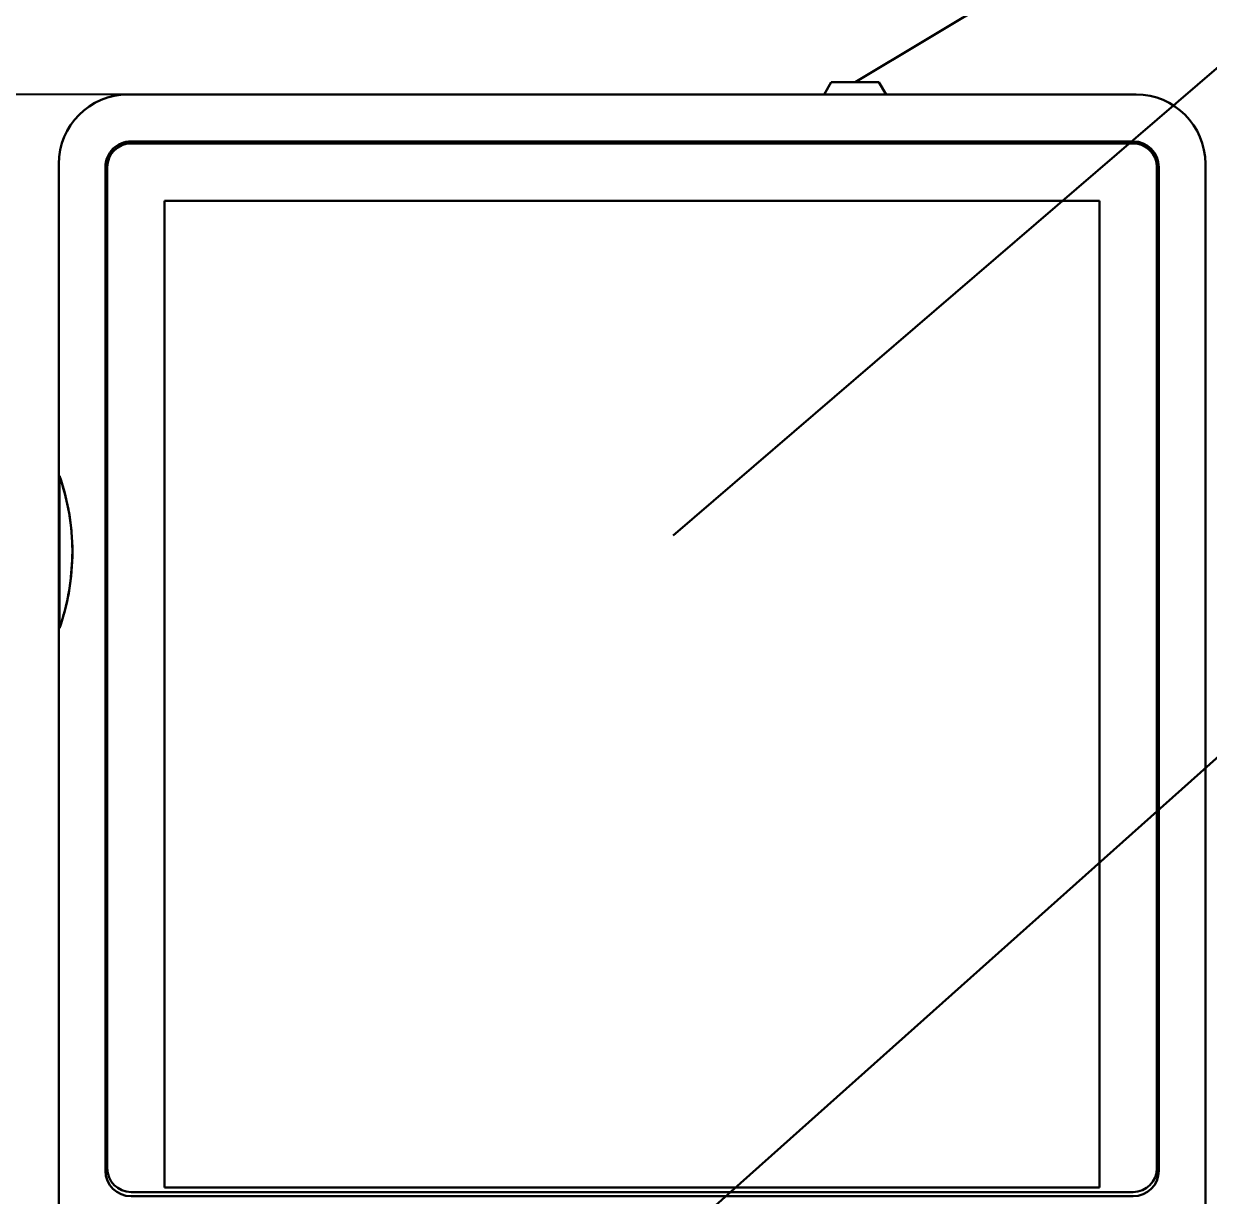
# Model space of a CAD drawing. Header units: millimetres. Extents: x 318 to 879, y 422 to 911.
# Drawn here: x 512.8 to 702.6, y 609 to 796.7 of the extents above; entities that cross this region are included whole.
import ezdxf

# ---------------------------------------------------------------- set-up
doc = ezdxf.new("R2010")
doc.units = ezdxf.units.MM
doc.header["$PDSIZE"] = -1
doc.dimstyles.new('ISO-25', dxfattribs={"dimtxt": 2.5, "dimasz": 2.5, "dimexe": 1.25, "dimexo": 0.625, "dimtad": 1, "dimtxsty": 'Standard', "dimcen": 2.5, "dimadec": 0, "dimazin": 0, "dimtfac": 1, "dimtmove": 0, "dimatfit": 3, "dimfxl": 1, "dimarcsym": 0})

# ---------------------------------------------------------------- blocks, each defined once
blk = doc.blocks.new('*D1')
at = {"color": 0, "lineweight": -2}
for p, q in [((556.11, 785.32), (478.85, 785.32)), ((480.85, 781.24), (480.85, 645.41)), ((480.85, 502.45), (480.85, 638.28)), ((556.11, 498.37), (478.85, 498.37))]:
    blk.add_line(p, q, dxfattribs=at)
at = {"color": 0}
for points in [[(481.53, 781.24), (480.17, 781.24), (480.85, 785.32)], [(480.17, 502.45), (481.53, 502.45), (480.85, 498.37)]]:
    blk.add_solid(points, dxfattribs=at)
at = {"layer": 'Defpoints', "color": 0}
for p in [(556.11, 785.32), (480.85, 498.37), (556.11, 498.37)]:
    blk.add_point(p, dxfattribs=at)
at = {"color": 0, "lineweight": 30, "insert": (480.85, 641.85), "char_height": 3.5, "attachment_point": 5}
blk.add_mtext('143,5', dxfattribs=at)

msp = doc.modelspace()

# ---------------------------------------------------------------- linework, layer by layer
at = {"color": 7, "lineweight": 30, "true_color": 0xffffff}
for p, q in [((645.86, 787.32), (710.78, 826.18)), ((616.72, 714.76), (708.62, 793.73)), ((609.95, 595.45), (708.62, 683.48))]:
    msp.add_line(p, q, dxfattribs=at)
at = {"color": 7, "linetype": 'Continuous', "lineweight": 30, "true_color": 0xffffff}
for p, q in [((642.03, 787.32), (640.88, 785.32)), ((642.03, 787.32), (649.68, 787.32)), ((650.84, 785.32), (649.68, 787.32)), ((690.85, 785.32), (529.46, 785.32)), ((690.37, 777.82), (529.95, 777.81)), ((690.37, 777.82), (529.95, 777.81)), ((690.37, 777.5), (529.95, 777.5)), ((529.95, 777.5), (690.37, 777.5)), ((535.46, 777.5), (535.46, 777.82)), ((684.86, 777.5), (684.86, 777.82)), ((518.38, 774.24), (518.38, 724.3)), ((518.38, 697.59), (518.38, 774.24)), ((525.85, 773.71), (525.85, 613.07)), ((525.85, 773.71), (525.85, 613.07)), ((526.15, 773.7), (526.15, 613.46)), ((526.15, 613.46), (526.15, 773.7)), ((694.17, 773.7), (694.17, 613.46)), ((694.17, 773.7), (694.17, 613.46)), ((694.47, 613.06), (694.47, 773.72)), ((694.47, 613.06), (694.47, 773.72)), ((701.93, 526.45), (701.93, 774.24)), ((526.15, 768.25), (525.85, 768.25)), ((684.99, 768.32), (535.33, 768.32)), ((535.33, 768.32), (535.33, 610.36)), ((684.99, 768.32), (684.99, 610.36)), ((694.17, 768.25), (694.47, 768.25)), ((525.85, 728.04), (525.85, 692.01)), ((518.52, 724.3), (518.52, 699.93)), ((518.38, 699.93), (518.38, 526.45)), ((518.38, 631.99), (518.38, 644.91)), ((526, 636.2), (525.85, 636.18)), ((526, 636.2), (525.85, 636.18)), ((526, 636), (526, 636.2)), ((526.15, 636.18), (526, 636.2)), ((526, 636), (526, 636.2)), ((526.15, 636.18), (526, 636.2)), ((525.85, 634.71), (526, 634.7)), ((525.85, 634.71), (526, 634.7)), ((526, 634.9), (526, 634.7)), ((526, 634.9), (526, 634.7)), ((526, 634.7), (526.15, 634.71)), ((526, 634.7), (526.15, 634.71)), ((518.38, 631.99), (518.38, 630.99)), ((518.38, 526.45), (518.38, 630.99)), ((518.38, 630.99), (518.38, 630.99)), ((529.95, 609.66), (690.37, 609.66)), ((684.99, 610.36), (535.33, 610.36)), ((529.95, 608.97), (690.37, 608.97)), ((529.95, 608.97), (690.37, 608.97))]:
    msp.add_line(p, q, dxfattribs=at)
at = {"color": 7, "linetype": 'Continuous', "lineweight": 25, "true_color": 0xffffff}
for p, q in [((526, 636), (525.85, 635.98)), ((526, 636), (525.85, 635.98)), ((526.15, 635.98), (526, 636)), ((526.15, 635.98), (526, 636)), ((525.85, 634.92), (526, 634.9)), ((525.85, 634.92), (526, 634.9)), ((526, 634.9), (526.15, 634.92)), ((526, 634.9), (526.15, 634.92)), ((518.38, 631.99), (518.38, 631.99))]:
    msp.add_line(p, q, dxfattribs=at)
at = {"color": 7, "linetype": 'Continuous', "lineweight": 30, "true_color": 0xffffff, "flags": 128}
for points in [[(525.85, 636.39), (525.98, 636.4), (526.15, 636.38)], [(525.85, 636.39), (525.98, 636.4), (526.15, 636.38)], [(526.15, 634.51), (525.98, 634.5), (525.85, 634.51)], [(526.15, 634.51), (525.98, 634.5), (525.85, 634.51)]]:
    msp.add_lwpolyline(points, dxfattribs=at)
at = {"color": 7, "linetype": 'Continuous', "lineweight": 30, "true_color": 0xffffff}
for centre, radius, start, end in [((529.46, 774.24), 11.08, 90, 180), ((690.85, 774.24), 11.08, 360, 90), ((529.95, 773.71), 4.1, 90.002, 180.002), ((529.95, 773.71), 4.1, 90.002, 180.002), ((529.95, 773.7), 3.8, 90, 180), ((529.95, 773.7), 3.8, 90, 180), ((690.37, 773.72), 4.1, 0.002, 90.002), ((690.37, 773.72), 4.1, 0.002, 90.002), ((690.37, 773.7), 3.8, 360, 90), ((690.37, 773.7), 3.8, 360, 90), ((482.39, 711.97), 38.18, 0.2257, 18.8447), ((482.39, 711.97), 38.18, 0.2259, 18.8448), ((482.55, 712.24), 38.02, 341.114, 359.8154), ((482.55, 712.24), 38.02, 341.1139, 359.8155), ((529.95, 613.07), 4.1, 180, 270), ((529.95, 613.07), 4.1, 180, 270), ((529.95, 613.46), 3.8, 180, 270), ((690.37, 613.46), 3.8, 270, 360), ((690.37, 613.07), 4.1, 270, 359.7435), ((690.37, 613.07), 4.1, 270, 359.7435)]:
    msp.add_arc(centre, radius, start, end, dxfattribs=at)
for points, knots in [([(520.57, 712.12), (520.54, 713.26), (520.47, 715.54), (519.89, 719.65), (519.05, 722.53), (518.52, 724.3)], [0, 0, 0, 0, 0.275356, 0.553074, 1, 1, 1, 1]), ([(518.52, 699.93), (518.87, 701.07), (519.56, 703.31), (520.37, 707.37), (520.49, 710.32), (520.57, 712.12)], [0, 0, 0, 0, 0.286421, 0.566559, 1, 1, 1, 1])]:
    msp.add_open_spline(points, degree=3, knots=knots, dxfattribs=at)

# ---------------------------------------------------------------- dimensions: what is measured, and where the dimension line sits
at = {"color": 7, "lineweight": 30, "true_color": 0xffffff}
dim = msp.add_linear_dim(base=(480.85, 498.37), p1=(556.11, 785.32), p2=(556.11, 498.37), angle=90, dimstyle='ISO-25', override={"dimtxt": 3.5, "dimasz": 4.08, "dimexe": 2, "dimexo": 0, "dimgap": 1.524, "dimtih": 1, "dimtoh": 1, "dimdec": 1, "dimlfac": 0.5, "dimzin": 0, "dimadec": 2, "dimtzin": 0}, dxfattribs=at)
dim.commit()
dim.dimension.update_dxf_attribs({"geometry": '*D1', "text_midpoint": (480.85, 641.85)})

doc.saveas('drawing.dxf')
